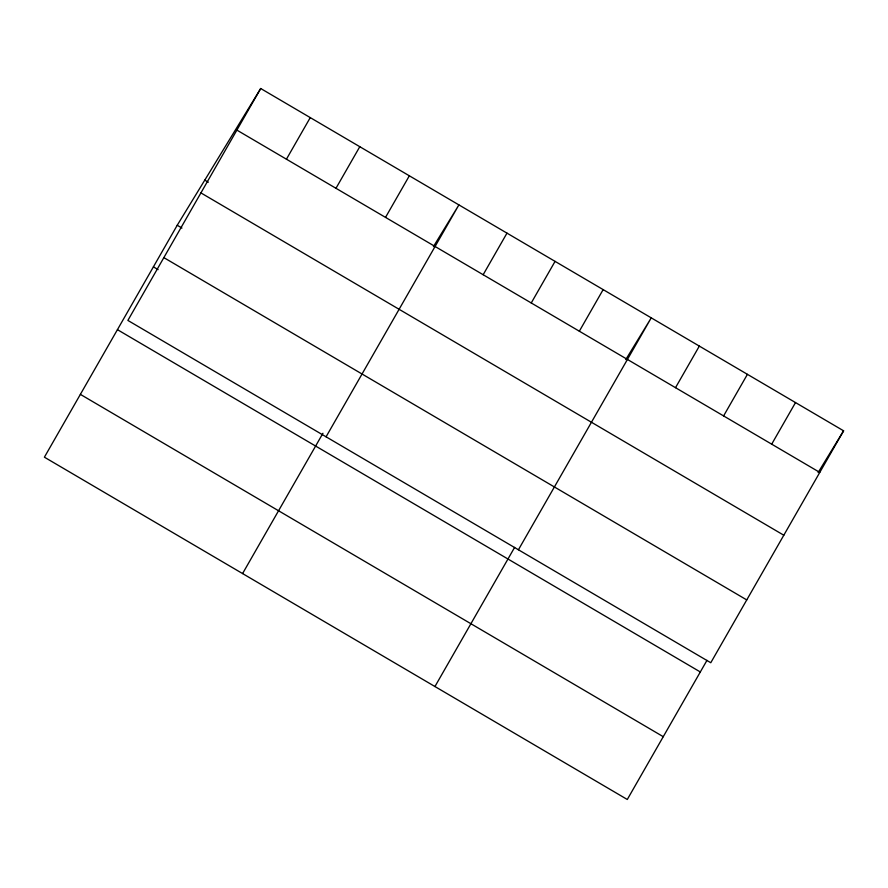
<?xml version="1.0" encoding="UTF-8"?>
<svg xmlns="http://www.w3.org/2000/svg" width="888" height="888" viewBox="0 0 888 888"><rect width="100%" height="100%" fill="white"/><g stroke="black" fill="none" stroke-linecap="round" stroke-linejoin="round"><path stroke-width="1.33" d="M260.706 88.511L127.883 320.424L710.777 662.737L843.6 430.813L260.706 88.511L177.223 225.263L44.4 457.187L627.294 799.489L706.981 660.339M286.436 159.196L310.256 117.605M335.975 188.289L359.795 146.698M385.525 217.382L409.346 175.791M242.579 573.57L322.943 433.255M326.074 436.807L458.896 204.895L433.411 246.642M483.161 274.725L506.981 233.133M531.246 302.963L555.067 261.372M579.342 331.202L603.152 289.61M434.942 686.535L514.629 547.374M518.426 549.772L651.248 317.849L625.763 359.596M675.513 387.69L699.333 346.098M723.598 415.928L747.419 374.336M771.694 444.167L795.515 402.575M818.114 472.56L843.6 430.813M236.885 130.103L819.779 472.405M204.773 180.131L208.314 182.218M200.921 192.907L783.804 535.22M177.223 225.263L181.94 228.038M163.858 257.62L746.753 599.922M153.402 266.855L158.119 269.63M117.427 329.659L700.321 671.972M80.375 394.372L663.258 736.685"/></g></svg>
